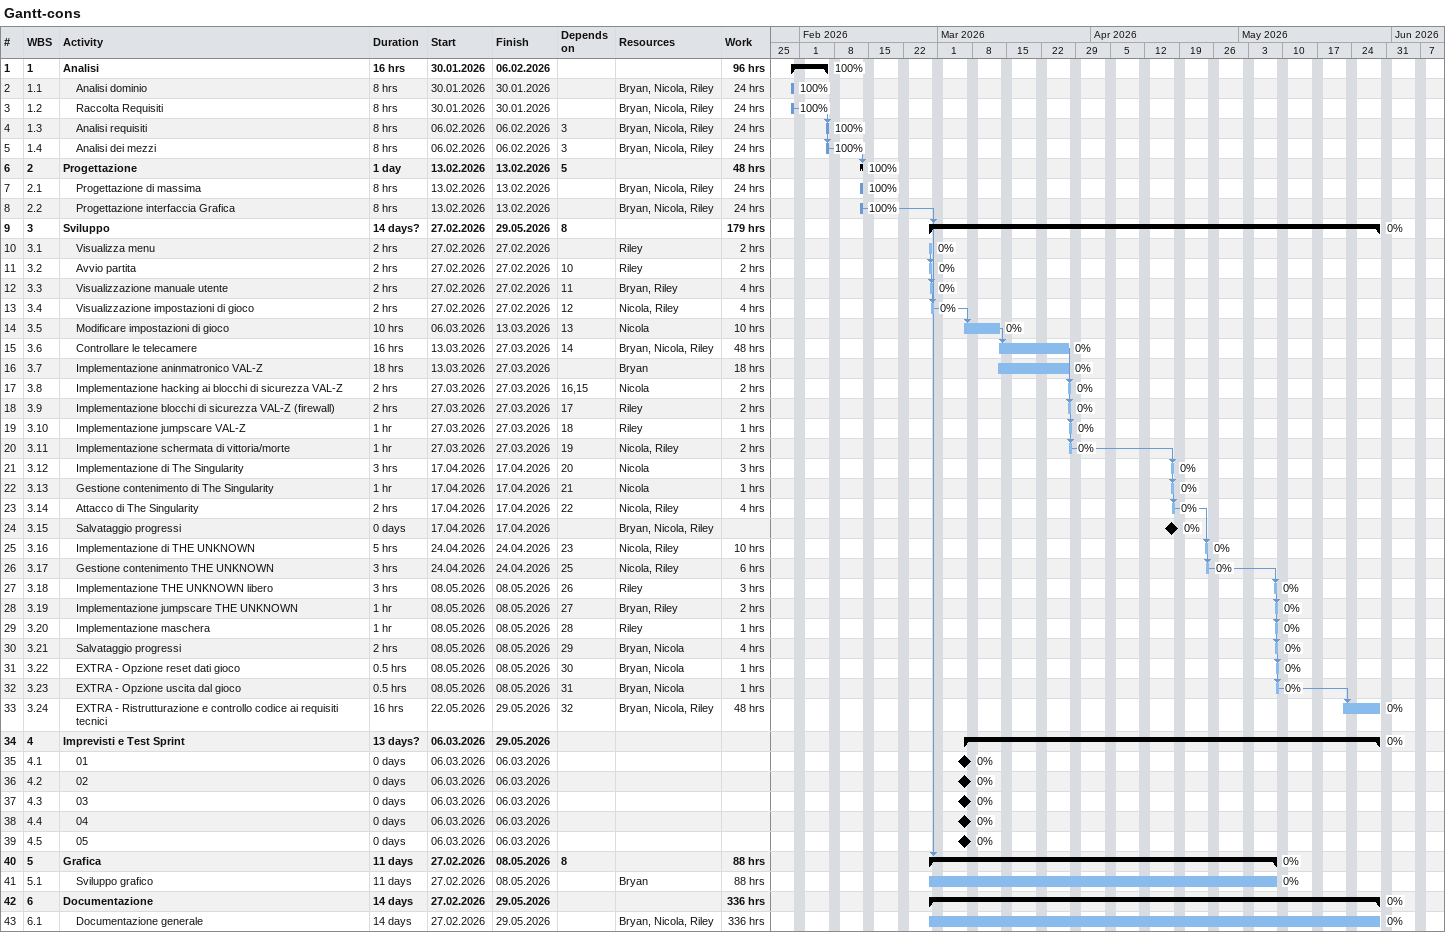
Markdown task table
Gantt-cons

| ID | WBS | Task | Duration | Start | Finish | Predecessors | Resources | % complete | Work (h) |
|---|---|---|---|---|---|---|---|---|---|
| 1 | 1 | **Analisi** | 16h | 2026-01-30 | 2026-02-06 |  |  | 100 | 96 |
| 2 | 1.1 | Analisi dominio | 8h | 2026-01-30 | 2026-01-30 |  | Bryan, Nicola, Riley | 100 | 24 |
| 3 | 1.2 | Raccolta Requisiti | 8h | 2026-01-30 | 2026-01-30 |  | Bryan, Nicola, Riley | 100 | 24 |
| 4 | 1.3 | Analisi requisiti | 8h | 2026-02-06 | 2026-02-06 | 3 | Bryan, Nicola, Riley | 100 | 24 |
| 5 | 1.4 | Analisi dei mezzi | 8h | 2026-02-06 | 2026-02-06 | 3 | Bryan, Nicola, Riley | 100 | 24 |
| 6 | 2 | **Progettazione** | 1d | 2026-02-13 | 2026-02-13 | 5 |  | 100 | 48 |
| 7 | 2.1 | Progettazione di massima | 8h | 2026-02-13 | 2026-02-13 |  | Bryan, Nicola, Riley | 100 | 24 |
| 8 | 2.2 | Progettazione interfaccia Grafica | 8h | 2026-02-13 | 2026-02-13 |  | Bryan, Nicola, Riley | 100 | 24 |
| 9 | 3 | **Sviluppo** | 14d? | 2026-02-27 | 2026-05-29 | 8 |  | 0 | 179 |
| 10 | 3.1 | Visualizza menu | 2h | 2026-02-27 | 2026-02-27 |  | Riley | 0 | 2 |
| 11 | 3.2 | Avvio partita | 2h | 2026-02-27 | 2026-02-27 | 10 | Riley | 0 | 2 |
| 12 | 3.3 | Visualizzazione manuale utente | 2h | 2026-02-27 | 2026-02-27 | 11 | Bryan, Riley | 0 | 4 |
| 13 | 3.4 | Visualizzazione impostazioni di gioco | 2h | 2026-02-27 | 2026-02-27 | 12 | Nicola, Riley | 0 | 4 |
| 14 | 3.5 | Modificare impostazioni di gioco | 10h | 2026-03-06 | 2026-03-13 | 13 | Nicola | 0 | 10 |
| 15 | 3.6 | Controllare le telecamere | 16h | 2026-03-13 | 2026-03-27 | 14 | Bryan, Nicola, Riley | 0 | 48 |
| 16 | 3.7 | Implementazione aninmatronico VAL-Z | 18h | 2026-03-13 | 2026-03-27 |  | Bryan | 0 | 18 |
| 17 | 3.8 | Implementazione hacking ai blocchi di sicurezza VAL-Z | 2h | 2026-03-27 | 2026-03-27 | 16, 15 | Nicola | 0 | 2 |
| 18 | 3.9 | Implementazione blocchi di sicurezza VAL-Z (firewall) | 2h | 2026-03-27 | 2026-03-27 | 17 | Riley | 0 | 2 |
| 19 | 3.10 | Implementazione jumpscare VAL-Z | 1h | 2026-03-27 | 2026-03-27 | 18 | Riley | 0 | 1 |
| 20 | 3.11 | Implementazione schermata di vittoria/morte | 1h | 2026-03-27 | 2026-03-27 | 19 | Nicola, Riley | 0 | 2 |
| 21 | 3.12 | Implementazione di The Singularity | 3h | 2026-04-17 | 2026-04-17 | 20 | Nicola | 0 | 3 |
| 22 | 3.13 | Gestione contenimento di The Singularity | 1h | 2026-04-17 | 2026-04-17 | 21 | Nicola | 0 | 1 |
| 23 | 3.14 | Attacco di The Singularity | 2h | 2026-04-17 | 2026-04-17 | 22 | Nicola, Riley | 0 | 4 |
| 24 | 3.15 | Salvataggio progressi | 0d | 2026-04-17 | 2026-04-17 |  | Bryan, Nicola, Riley | 0 |  |
| 25 | 3.16 | Implementazione di THE UNKNOWN | 5h | 2026-04-24 | 2026-04-24 | 23 | Nicola, Riley | 0 | 10 |
| 26 | 3.17 | Gestione contenimento THE UNKNOWN | 3h | 2026-04-24 | 2026-04-24 | 25 | Nicola, Riley | 0 | 6 |
| 27 | 3.18 | Implementazione THE UNKNOWN libero | 3h | 2026-05-08 | 2026-05-08 | 26 | Riley | 0 | 3 |
| 28 | 3.19 | Implementazione jumpscare THE UNKNOWN | 1h | 2026-05-08 | 2026-05-08 | 27 | Bryan, Riley | 0 | 2 |
| 29 | 3.20 | Implementazione maschera | 1h | 2026-05-08 | 2026-05-08 | 28 | Riley | 0 | 1 |
| 30 | 3.21 | Salvataggio progressi | 2h | 2026-05-08 | 2026-05-08 | 29 | Bryan, Nicola | 0 | 4 |
| 31 | 3.22 | EXTRA - Opzione reset dati gioco | 0.5h | 2026-05-08 | 2026-05-08 | 30 | Bryan, Nicola | 0 | 1 |
| 32 | 3.23 | EXTRA - Opzione uscita dal gioco | 0.5h | 2026-05-08 | 2026-05-08 | 31 | Bryan, Nicola | 0 | 1 |
| 33 | 3.24 | EXTRA - Ristrutturazione e controllo codice ai requisiti tecnici | 16h | 2026-05-22 | 2026-05-29 | 32 | Bryan, Nicola, Riley | 0 | 48 |
| 34 | 4 | **Imprevisti e Test Sprint** | 13d? | 2026-03-06 | 2026-05-29 |  |  | 0 |  |
| 35 | 4.1 | 01 | 0d | 2026-03-06 | 2026-03-06 |  |  | 0 |  |
| 36 | 4.2 | 02 | 0d | 2026-03-06 | 2026-03-06 |  |  | 0 |  |
| 37 | 4.3 | 03 | 0d | 2026-03-06 | 2026-03-06 |  |  | 0 |  |
| 38 | 4.4 | 04 | 0d | 2026-03-06 | 2026-03-06 |  |  | 0 |  |
| 39 | 4.5 | 05 | 0d | 2026-03-06 | 2026-03-06 |  |  | 0 |  |
| 40 | 5 | **Grafica** | 11d | 2026-02-27 | 2026-05-08 | 8 |  | 0 | 88 |
| 41 | 5.1 | Sviluppo grafico | 11d | 2026-02-27 | 2026-05-08 |  | Bryan | 0 | 88 |
| 42 | 6 | **Documentazione** | 14d | 2026-02-27 | 2026-05-29 |  |  | 0 | 336 |
| 43 | 6.1 | Documentazione generale | 14d | 2026-02-27 | 2026-05-29 |  | Bryan, Nicola, Riley | 0 | 336 |
